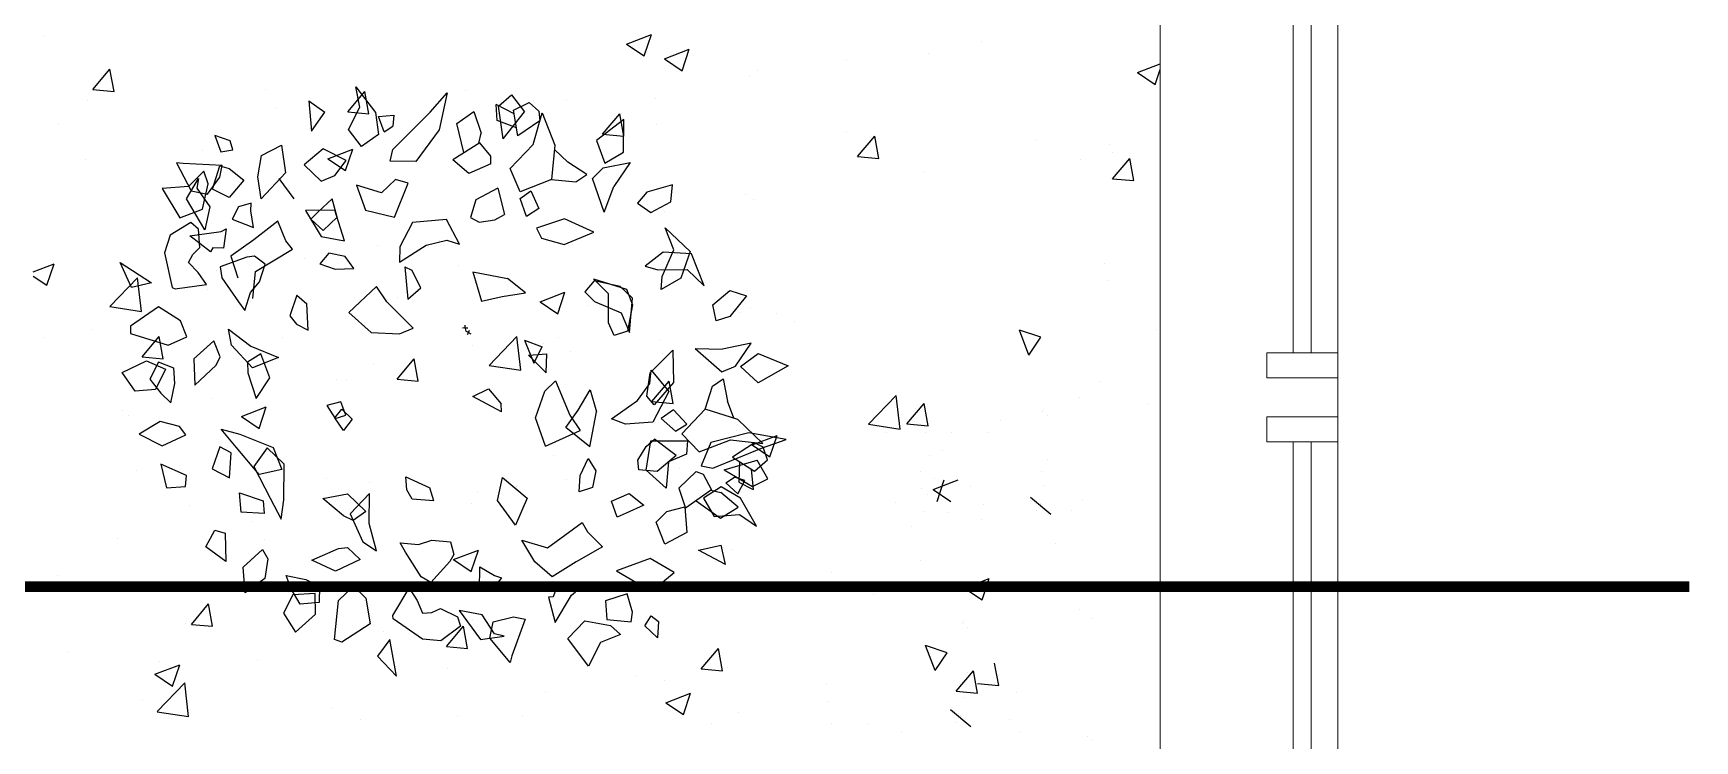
# Model space of a CAD drawing. Header units: millimetres. Extents: x 6597 to 20911, y -10306 to -132.
# Drawn here: x 14768.9 to 15236.4, y -2020.9 to -1821.8 of the extents above; entities that cross this region are included whole.
import ezdxf

# ---------------------------------------------------------------- set-up
doc = ezdxf.new("R2010")
doc.units = ezdxf.units.MM
doc.header["$LTSCALE"] = 25
doc.header["$MEASUREMENT"] = 0
doc.linetypes.add('DASHDOT', pattern=[1, 0.5, -0.25, 0, -0.25])
doc.layers.add('MAAI - ALVENARIA', color=7, linetype='Continuous', lineweight=0)
doc.layers.add('MAAI - VEGETAÇÃO', color=106, linetype='Continuous')
doc.layers.add('TUB-TV', color=4, linetype='DASHDOT')

msp = doc.modelspace()

# ---------------------------------------------------------------- linework, layer by layer
at = {"layer": 'MAAI - ALVENARIA'}
for p, q in [((15135.93, -277.79), (15135.93, -2292.79)), ((15123.43, -1911.79), (15123.43, -1547.79)), ((15128.43, -1547.79), (15128.43, -1911.79)), ((15085.93, -2226.79), (15085.93, -1633.79)), ((15135.93, -1911.79), (15115.93, -1911.79)), ((15115.93, -1911.79), (15115.93, -1918.79)), ((15128.43, -1911.79), (15123.43, -1911.79)), ((15135.93, -1918.79), (15135.93, -1911.79)), ((15115.93, -1918.79), (15135.93, -1918.79)), ((15135.93, -1929.79), (15115.93, -1929.79)), ((15115.93, -1929.79), (15115.93, -1936.79)), ((15135.93, -1936.79), (15135.93, -1929.79)), ((15115.93, -1936.79), (15135.93, -1936.79)), ((15123.43, -2201.79), (15123.43, -1936.79)), ((15123.43, -1936.79), (15128.43, -1936.79)), ((15128.43, -1936.79), (15128.43, -2201.79))]:
    msp.add_line(p, q, dxfattribs=at)
at = {"layer": 'MAAI - VEGETAÇÃO', "linetype": 'Continuous', "transparency": 33554559}
for p, q in [((14771.93, -1822.88), (14771.93, -1822.88)), ((14935.84, -1824.88), (14942.84, -1822.19)), ((14940.81, -1828.24), (14942.84, -1822.19)), ((14935.84, -1824.88), (14940.81, -1828.24)), ((14946.5, -1829.02), (14953.5, -1826.33)), ((14951.48, -1832.37), (14953.5, -1826.33)), ((15020.92, -1827.43), (15020.92, -1827.43)), ((15035.62, -1824.15), (15035.62, -1824.15)), ((14785.67, -1837.69), (14790.49, -1831.94)), ((14791.65, -1838.21), (14790.49, -1831.94)), ((14946.5, -1829.02), (14951.48, -1832.37)), ((14997.75, -1829.13), (14997.75, -1829.13)), ((15079.55, -1832.89), (15085.93, -1830.44)), ((15084.52, -1836.24), (15085.93, -1832.07)), ((14970.41, -1833.83), (14970.41, -1833.83)), ((14972.72, -1832.43), (14972.72, -1832.43)), ((15079.55, -1832.89), (15084.52, -1836.24)), ((14784.1, -1840.65), (14784.1, -1840.65)), ((14785.67, -1837.69), (14791.65, -1838.21)), ((14834.31, -1837.63), (14834.31, -1837.63)), ((14857.4, -1843.96), (14862.22, -1838.22)), ((14863.37, -1844.49), (14862.22, -1838.22)), ((14890.52, -1837.82), (14890.52, -1837.82)), ((14909.56, -1840.74), (14909.56, -1840.74)), ((14919.06, -1840.87), (14919.06, -1840.87)), ((14943.9, -1840.07), (14943.9, -1840.07)), ((14837.48, -1842.9), (14837.48, -1842.9)), ((14857.4, -1843.96), (14863.37, -1844.49)), ((14871.69, -1845.73), (14871.69, -1845.73)), ((14890.86, -1845.16), (14890.86, -1845.16)), ((14929.12, -1850.24), (14933.94, -1844.49)), ((14935.1, -1850.76), (14933.94, -1844.49)), ((14775.99, -1847.64), (14775.99, -1847.64)), ((14846.65, -1849.03), (14846.65, -1849.03)), ((14867.12, -1848.37), (14867.12, -1848.37)), ((14929.12, -1850.24), (14935.1, -1850.76)), ((14944.24, -1847.41), (14944.24, -1847.41)), ((14997.63, -1849.67), (14997.63, -1849.67)), ((15000.85, -1856.51), (15005.67, -1850.77)), ((15006.83, -1857.04), (15005.67, -1850.77)), ((14816.61, -1854.77), (14816.61, -1854.77)), ((14851.81, -1857.13), (14858.82, -1854.45)), ((14856.79, -1860.49), (14858.82, -1854.45)), ((15051.01, -1851.92), (15051.01, -1851.92)), ((15071.64, -1853.22), (15071.64, -1853.22)), ((15072.47, -1855.27), (15072.47, -1855.27)), ((14783.5, -1857.34), (14783.5, -1857.34)), ((14851.81, -1857.13), (14856.79, -1860.49)), ((15000.85, -1856.51), (15006.83, -1857.04)), ((15063.46, -1857.25), (15063.46, -1857.25)), ((15072.57, -1862.79), (15077.4, -1857.04)), ((15078.55, -1863.31), (15077.4, -1857.04)), ((15019.7, -1860.72), (15019.7, -1860.72)), ((15072.57, -1862.79), (15078.55, -1863.31)), ((14969.19, -1867.12), (14969.19, -1867.12)), ((14971.44, -1868.57), (14971.44, -1868.57)), ((14917.85, -1874.16), (14917.85, -1874.16)), ((14946.41, -1871.87), (14946.41, -1871.87)), ((14946.82, -1877.27), (14946.82, -1877.27)), ((14865.91, -1881.66), (14865.91, -1881.66)), ((14883.25, -1880.18), (14883.25, -1880.18)), ((14768.93, -1888.95), (14774.79, -1886.7)), ((14772.77, -1892.74), (14774.79, -1886.7)), ((14815.4, -1888.06), (14815.4, -1888.06)), ((14820.35, -1888.47), (14820.35, -1888.47)), ((14845.38, -1885.17), (14845.38, -1885.17)), ((14888.5, -1887.28), (14888.5, -1887.28)), ((15070.42, -1886.51), (15070.42, -1886.51)), ((14768.93, -1890.15), (14772.77, -1892.74)), ((14790.51, -1898.73), (14798.3, -1890.61)), ((14799.39, -1900.12), (14798.29, -1890.62)), ((15071.2, -1891.42), (15071.2, -1891.42)), ((14818.01, -1894), (14818.01, -1894)), ((14830.18, -1897.29), (14830.18, -1897.29)), ((14871.39, -1896.26), (14871.39, -1896.26)), ((14911.51, -1897.39), (14918.51, -1894.71)), ((14911.51, -1897.39), (14916.48, -1900.75)), ((14916.48, -1900.75), (14918.51, -1894.71)), ((14790.5, -1898.74), (14799.39, -1900.12)), ((14924.77, -1898.51), (14924.77, -1898.51)), ((14967.97, -1900.41), (14967.97, -1900.41)), ((14970.78, -1899.23), (14970.78, -1899.23)), ((14978.15, -1900.77), (14978.15, -1900.77)), ((14785.71, -1905.18), (14785.71, -1905.18)), ((14799.55, -1912.91), (14804.37, -1907.16)), ((14805.52, -1913.43), (14804.37, -1907.16)), ((14897.23, -1915.28), (14905.02, -1907.16)), ((14983.01, -1903.03), (14983.01, -1903.03)), ((15049.05, -1912.36), (15046.36, -1905.35)), ((15052.41, -1907.38), (15046.36, -1905.36)), ((15084.92, -1905.28), (15084.92, -1905.28)), ((14771.86, -1907.3), (14771.86, -1907.3)), ((14839.09, -1907.43), (14839.09, -1907.43)), ((14892.47, -1909.69), (14892.47, -1909.69)), ((14906.12, -1916.67), (14905.01, -1907.17)), ((14912.46, -1909.24), (14912.46, -1909.24)), ((14916.63, -1907.45), (14916.63, -1907.45)), ((14920.1, -1911.31), (14920.1, -1911.31)), ((14945.14, -1908.02), (14945.14, -1908.02)), ((15049.05, -1912.36), (15052.41, -1907.38)), ((14799.55, -1912.91), (14805.52, -1913.43)), ((14864.69, -1914.95), (14864.69, -1914.95)), ((14871.27, -1919.18), (14876.09, -1913.44)), ((14877.25, -1919.71), (14876.09, -1913.44)), ((14897.22, -1915.29), (14906.12, -1916.67)), ((14945.86, -1911.95), (14945.86, -1911.95)), ((14854.14, -1919.25), (14854.14, -1919.25)), ((14856.95, -1919.63), (14856.95, -1919.63)), ((14871.27, -1919.18), (14877.25, -1919.71)), ((14943, -1925.46), (14947.82, -1919.71)), ((14948.97, -1925.98), (14947.82, -1919.71)), ((15069.21, -1919.8), (15069.21, -1919.8)), ((14814.18, -1921.35), (14814.18, -1921.35)), ((14819.07, -1924.61), (14819.07, -1924.61)), ((14943, -1925.46), (14948.97, -1925.98)), ((15003.95, -1931.83), (15011.74, -1923.71)), ((15012.84, -1933.22), (15011.73, -1923.72)), ((15063.37, -1924.21), (15063.37, -1924.21)), ((14794.04, -1927.91), (14794.04, -1927.91)), ((14795.82, -1929.26), (14795.82, -1929.26)), ((14827.48, -1929.65), (14834.49, -1926.96)), ((14827.48, -1929.65), (14832.46, -1933)), ((14832.46, -1933), (14834.48, -1926.96)), ((15014.72, -1931.73), (15019.54, -1925.99)), ((15017.27, -1927.3), (15017.27, -1927.3)), ((15020.7, -1932.26), (15019.54, -1925.99)), ((15052.78, -1928.3), (15052.78, -1928.3)), ((15053.06, -1927.66), (15053.06, -1927.66)), ((15054.2, -1929.41), (15054.2, -1929.41)), ((15082.77, -1925.87), (15082.77, -1925.87)), ((14966.76, -1933.7), (14966.76, -1933.7)), ((14971.2, -1937.66), (14978.2, -1934.97)), ((14976.17, -1941.01), (14978.2, -1934.97)), ((15003.95, -1931.84), (15012.84, -1933.22)), ((15008.97, -1934.22), (15008.97, -1934.22)), ((15014.72, -1931.73), (15020.7, -1932.26)), ((15019.86, -1934.16), (15019.86, -1934.16)), ((15027.33, -1934.19), (15027.33, -1934.19)), ((15037.32, -1934.17), (15037.32, -1934.17)), ((15040.97, -1930.86), (15040.97, -1930.86)), ((14971.2, -1937.66), (14976.17, -1941.01)), ((15024.68, -1939.36), (15024.68, -1939.36)), ((14915.41, -1940.74), (14915.41, -1940.74)), ((14950.65, -1944.23), (14950.65, -1944.23)), ((14956.7, -1942.47), (14956.7, -1942.47)), ((15021.01, -1940.68), (15021.01, -1940.68)), ((15054.3, -1941.89), (15054.3, -1941.89)), ((14798.11, -1944.83), (14798.11, -1944.83)), ((14851.49, -1947.09), (14851.49, -1947.09)), ((14863.48, -1948.24), (14863.48, -1948.24)), ((14918.83, -1947.46), (14918.83, -1947.46)), ((15018.57, -1945.25), (15018.57, -1945.25)), ((15022.13, -1950.17), (15029.13, -1947.49)), ((15022.41, -1947.24), (15022.41, -1947.24)), ((15023.19, -1953.53), (15025.21, -1947.49)), ((15052.64, -1945.05), (15052.64, -1945.05)), ((15053.25, -1948.99), (15053.25, -1948.99)), ((14893.8, -1950.75), (14893.8, -1950.75)), ((14904.88, -1949.34), (14904.88, -1949.34)), ((14958.26, -1951.6), (14958.26, -1951.6)), ((15011.64, -1953.85), (15011.64, -1953.85)), ((15018.69, -1950.04), (15018.69, -1950.04)), ((15020.48, -1951.69), (15020.48, -1951.69)), ((15022.13, -1950.17), (15027.11, -1953.53)), ((15032.67, -1949.42), (15032.67, -1949.42)), ((15055.23, -1957.27), (15049.48, -1952.44)), ((15064.07, -1953.09), (15064.07, -1953.09)), ((14812.96, -1954.64), (14812.96, -1954.64)), ((14892.33, -1954.24), (14892.33, -1954.24)), ((15019.79, -1956.39), (15019.79, -1956.39)), ((15026.43, -1956.62), (15026.43, -1956.62)), ((15036.23, -1954.4), (15036.23, -1954.4)), ((15051.29, -1956.14), (15051.29, -1956.14)), ((15052.37, -1954.03), (15052.37, -1954.03)), ((15061.1, -1956.11), (15061.1, -1956.11)), ((14830.64, -1959.07), (14830.64, -1959.07)), ((15016.05, -1960.59), (15016.05, -1960.59)), ((15035.74, -1958.68), (15035.74, -1958.68)), ((14792.77, -1964.05), (14792.77, -1964.05)), ((14834.02, -1964.26), (14834.02, -1964.26)), ((14887.17, -1969.91), (14894.18, -1967.22)), ((14892.15, -1973.27), (14894.18, -1967.22)), ((14965.54, -1966.99), (14965.54, -1966.99)), ((15056.46, -1965.32), (15056.46, -1965.32)), ((14887.17, -1969.91), (14892.15, -1973.27)), ((15018.59, -1970.3), (15018.59, -1970.3)), ((14775.7, -1974.27), (14775.7, -1974.27)), ((14914.2, -1974.03), (14914.2, -1974.03)), ((14993.55, -1973.6), (14993.55, -1973.6)), ((15030.89, -1977.92), (15037.89, -1975.23)), ((15035.86, -1981.27), (15037.89, -1975.23)), ((14862.26, -1981.53), (14862.26, -1981.53)), ((14930.4, -1981.91), (14930.4, -1981.91)), ((14999.21, -1978.1), (14999.21, -1978.1)), ((15005.26, -1979.84), (15005.26, -1979.84)), ((15030.89, -1977.92), (15035.86, -1981.27)), ((14813.42, -1988.13), (14818.24, -1982.38)), ((14819.4, -1988.65), (14818.24, -1982.38)), ((15063.16, -1983.88), (15063.16, -1983.88)), ((15066.78, -1986.38), (15066.78, -1986.38)), ((14811.75, -1987.93), (14811.75, -1987.93)), ((14813.42, -1988.13), (14819.4, -1988.65)), ((14867.49, -1990.19), (14867.49, -1990.19)), ((14885.15, -1994.4), (14889.97, -1988.66)), ((14891.12, -1994.93), (14889.97, -1988.66)), ((14892.52, -1986.9), (14892.52, -1986.9)), ((15030.29, -1988), (15030.29, -1988)), ((15030.58, -1987.36), (15030.58, -1987.36)), ((15031.71, -1989.12), (15031.71, -1989.12)), ((14778.64, -1995.93), (14778.64, -1995.93)), ((14885.15, -1994.4), (14891.12, -1994.92)), ((14956.87, -2000.68), (14961.69, -1994.93)), ((14962.85, -2001.2), (14961.69, -1994.93)), ((15022.64, -2001.11), (15019.96, -1994.11)), ((15026, -1996.14), (15019.96, -1994.11)), ((14803.15, -2002.16), (14810.15, -1999.48)), ((14804.33, -1998.51), (14804.33, -1998.51)), ((14808.13, -2005.52), (14810.15, -1999.48)), ((14832.02, -1998.19), (14832.02, -1998.19)), ((14885.4, -2000.44), (14885.4, -2000.44)), ((14964.33, -2000.28), (14964.33, -2000.28)), ((15022.64, -2001.11), (15026, -1996.14)), ((15040.54, -2005.34), (15039.38, -1999.08)), ((14803.15, -2002.16), (14808.13, -2005.52)), ((14803.76, -2012.69), (14811.55, -2004.57)), ((14812.65, -2014.08), (14811.54, -2004.58)), ((14938.78, -2002.7), (14938.78, -2002.7)), ((14946.52, -2003.9), (14946.52, -2003.9)), ((14956.87, -2000.68), (14962.85, -2001.2)), ((14992.17, -2004.95), (14992.17, -2004.95)), ((15028.6, -2006.95), (15033.42, -2001.21)), ((15030.15, -2004.76), (15030.15, -2004.76)), ((15031.82, -2001.6), (15031.82, -2001.6)), ((15034.58, -2007.48), (15033.42, -2001.21)), ((15034.56, -2004.82), (15040.54, -2005.34)), ((14799.72, -2009.37), (14799.72, -2009.37)), ((14912.98, -2007.32), (14912.98, -2007.32)), ((14946.86, -2010.17), (14953.87, -2007.48)), ((14951.84, -2013.53), (14953.87, -2007.48)), ((14992.28, -2009.74), (14992.28, -2009.74)), ((15028.6, -2006.95), (15034.58, -2007.47)), ((15030.76, -2008.7), (15030.76, -2008.7)), ((15045.55, -2007.21), (15045.55, -2007.21)), ((14803.76, -2012.7), (14812.65, -2014.08)), ((14853.1, -2011.62), (14853.1, -2011.62)), ((14888.21, -2013.91), (14888.21, -2013.91)), ((14906.49, -2013.88), (14906.49, -2013.88)), ((14946.86, -2010.17), (14951.84, -2013.53)), ((14967.24, -2013.04), (14967.24, -2013.04)), ((15032.74, -2016.97), (15027, -2012.15)), ((15029.88, -2013.74), (15029.88, -2013.74)), ((14861.04, -2014.82), (14861.04, -2014.82)), ((14959.87, -2016.13), (14959.87, -2016.13)), ((14993.39, -2016.09), (14993.39, -2016.09)), ((15003.95, -2016.33), (15003.95, -2016.33)), ((15013.25, -2018.39), (15013.25, -2018.39)), ((15028.8, -2015.85), (15028.8, -2015.85)), ((15043.45, -2014.84), (15043.45, -2014.84)), ((15046.77, -2018.35), (15046.77, -2018.35)), ((15065.56, -2019.67), (15065.56, -2019.67)), ((15066.63, -2020.64), (15066.63, -2020.64))]:
    msp.add_line(p, q, dxfattribs=at)
at = {"layer": 'MAAI - VEGETAÇÃO', "transparency": 33554559}
for p, q in [((14860.85, -1842.63), (14859.67, -1836.96)), ((14859.67, -1836.96), (14865.19, -1844.13)), ((14846.43, -1840.9), (14850.93, -1844.06)), ((14846.43, -1840.9), (14847.19, -1849.38)), ((14880.56, -1844.04), (14885.4, -1838.56)), ((14885.4, -1838.56), (14883.13, -1848.97)), ((14899.82, -1842.33), (14903.48, -1839.14)), ((14903.48, -1839.14), (14907.16, -1843.92)), ((14904.06, -1843.46), (14908.41, -1841.29)), ((14908.41, -1841.29), (14911.2, -1843.8)), ((14847.19, -1849.38), (14850.93, -1844.06)), ((14857.63, -1848.93), (14860.85, -1842.63)), ((14865.19, -1844.13), (14866.08, -1850.37)), ((14866.07, -1845.25), (14870.35, -1844.9)), ((14867.67, -1849.56), (14866.07, -1845.25)), ((14870.05, -1854.58), (14880.56, -1844.04)), ((14870.35, -1844.9), (14870.05, -1847.96)), ((14888.13, -1847.19), (14892.91, -1843.86)), ((14892.91, -1843.86), (14894.9, -1849.93)), ((14904.24, -1844.52), (14899.13, -1841.85)), ((14899.49, -1846.37), (14899.13, -1841.85)), ((14904.91, -1848.42), (14899.49, -1846.37)), ((14901.12, -1851.51), (14899.82, -1842.33)), ((14901.12, -1851.51), (14907.16, -1843.92)), ((14905.29, -1850.67), (14904.06, -1843.46)), ((14909.61, -1853.12), (14912.09, -1844.27)), ((14911.2, -1843.8), (14911.42, -1846.52)), ((14912.09, -1844.27), (14915.63, -1853.32)), ((14935.08, -1846.09), (14927.42, -1852.01)), ((14935.03, -1855.26), (14935.08, -1846.09)), ((14819.99, -1850.64), (14821.75, -1855.16)), ((14824.32, -1852.13), (14819.99, -1850.64)), ((14861.31, -1853.71), (14857.63, -1848.93)), ((14866.08, -1850.37), (14861.31, -1853.71)), ((14867.67, -1849.56), (14870.05, -1847.96)), ((14883.13, -1848.97), (14876.53, -1857.89)), ((14890.06, -1855.41), (14888.13, -1847.19)), ((14894.33, -1852.78), (14894.9, -1849.93)), ((14911.42, -1846.52), (14905.29, -1850.67)), ((14821.75, -1855.16), (14825.06, -1854.68)), ((14825.06, -1854.68), (14824.32, -1852.13)), ((14833.17, -1856.24), (14838.74, -1853.31)), ((14838.74, -1853.31), (14839.87, -1861.11)), ((14850.51, -1854.36), (14845.15, -1858.85)), ((14856.98, -1857.67), (14850.51, -1854.36)), ((14869.39, -1857.85), (14870.05, -1854.58)), ((14894.54, -1852.64), (14886.97, -1857.44)), ((14897.7, -1856.43), (14894.54, -1852.64)), ((14903.07, -1859.91), (14909.61, -1853.12)), ((14915.63, -1853.32), (14914.76, -1862.99)), ((14915.53, -1854.57), (14919.32, -1858.09)), ((14927.42, -1852.01), (14929.7, -1858.43)), ((14929.7, -1858.43), (14935.03, -1855.26)), ((14811.13, -1858.51), (14809.21, -1858.26)), ((14809.21, -1858.26), (14813.35, -1866.15)), ((14822.09, -1859.07), (14811.13, -1858.51)), ((14819.32, -1865.73), (14821.38, -1859.17)), ((14821.38, -1859.17), (14824.01, -1859.88)), ((14821.43, -1862.34), (14822.09, -1859.07)), ((14824.01, -1859.88), (14828.15, -1863.19)), ((14832.14, -1862.22), (14833.17, -1856.24)), ((14845.15, -1858.85), (14849.93, -1863.46)), ((14853.82, -1861.85), (14856.98, -1857.67)), ((14876.53, -1857.89), (14869.39, -1857.85)), ((14891.44, -1861.29), (14886.97, -1857.44)), ((14897.63, -1858.56), (14891.44, -1861.29)), ((14897.63, -1858.56), (14897.7, -1856.43)), ((14905.87, -1866.41), (14903.07, -1859.91)), ((14924.69, -1861.57), (14919.32, -1858.09)), ((14926.26, -1862.67), (14929.26, -1859.7)), ((14929.26, -1859.7), (14936.89, -1858.17)), ((14936.89, -1858.17), (14932.25, -1864.93)), ((14812.65, -1864.97), (14805.22, -1865.5)), ((14812, -1868.45), (14815.42, -1862.7)), ((14816.9, -1860.64), (14812.65, -1864.97)), ((14815.42, -1862.7), (14814.99, -1865.47)), ((14816.55, -1871.3), (14818.16, -1864.16)), ((14818.16, -1864.16), (14816.9, -1860.64)), ((14817.98, -1867.08), (14821.43, -1862.34)), ((14828.15, -1863.19), (14824.03, -1868.09)), ((14833.04, -1868.47), (14832.14, -1862.22)), ((14839.87, -1861.11), (14833.04, -1868.47)), ((14838.04, -1862.68), (14842.24, -1868.46)), ((14849.93, -1863.46), (14853.82, -1861.85)), ((14859.85, -1864.54), (14862.36, -1871.6)), ((14866.91, -1866.7), (14859.85, -1864.54)), ((14870.88, -1862.95), (14866.91, -1866.7)), ((14870.52, -1873.61), (14874.41, -1864.03)), ((14874.41, -1864.03), (14870.88, -1862.95)), ((14914.76, -1862.99), (14905.87, -1866.41)), ((14914.76, -1862.99), (14921.61, -1863.6)), ((14921.61, -1863.6), (14924.69, -1861.57)), ((14929.53, -1872.15), (14926.26, -1862.67)), ((14929.53, -1872.15), (14932.25, -1864.93)), ((14948.74, -1864.47), (14941.53, -1866.58)), ((14948.3, -1869.31), (14948.74, -1864.47)), ((14805.22, -1865.5), (14810.16, -1873.81)), ((14817.2, -1877.15), (14812, -1868.45)), ((14813.35, -1866.15), (14817.98, -1867.08)), ((14814.99, -1865.47), (14818.62, -1870.66)), ((14824.03, -1868.09), (14819.32, -1865.73)), ((14830.27, -1869.64), (14826.66, -1870.69)), ((14830.19, -1871.77), (14830.27, -1869.64)), ((14852.99, -1868.47), (14849.03, -1872.22)), ((14854.46, -1873.57), (14852.99, -1868.47)), ((14893.45, -1868.72), (14891.91, -1873.71)), ((14899.65, -1865.47), (14893.45, -1868.72)), ((14899.65, -1865.47), (14901.54, -1872.86)), ((14905.88, -1868.32), (14908.93, -1866.13)), ((14907.67, -1873.36), (14905.88, -1868.32)), ((14908.93, -1866.13), (14911.17, -1871.14)), ((14941.53, -1866.58), (14938.96, -1869.6)), ((14938.96, -1869.6), (14942.72, -1872.24)), ((14942.72, -1872.24), (14948.3, -1869.31)), ((14810.16, -1873.81), (14816.55, -1871.3)), ((14818.62, -1870.66), (14817.2, -1877.15)), ((14826.66, -1870.69), (14824.9, -1874.13)), ((14824.9, -1874.13), (14830.86, -1876.45)), ((14830.86, -1876.45), (14830.19, -1871.77)), ((14853.78, -1871.57), (14845.55, -1871.69)), ((14845.55, -1871.69), (14849.97, -1879.02)), ((14849.03, -1872.22), (14847.04, -1874.11)), ((14847.04, -1874.11), (14850.5, -1877.33)), ((14850.5, -1877.33), (14854.46, -1873.57)), ((14856.51, -1880.2), (14853.78, -1871.57)), ((14862.36, -1871.6), (14870.52, -1873.61)), ((14885.21, -1874.24), (14875.58, -1875.09)), ((14888.82, -1881.15), (14885.21, -1874.24)), ((14891.91, -1873.71), (14894.34, -1874.96)), ((14894.34, -1874.96), (14898.76, -1874.32)), ((14898.76, -1874.32), (14901.54, -1872.86)), ((14911.17, -1871.14), (14907.67, -1873.36)), ((14918.37, -1874.05), (14910.47, -1876.69)), ((14926.65, -1877.77), (14918.37, -1874.05)), ((14807.42, -1878.6), (14805.88, -1883.59)), ((14813.29, -1875.1), (14807.42, -1878.6)), ((14812.95, -1878.86), (14821.77, -1877.59)), ((14818.83, -1883.33), (14812.95, -1878.86)), ((14815.42, -1876.92), (14813.29, -1875.1)), ((14815.8, -1882.16), (14815.42, -1876.92)), ((14821.77, -1877.59), (14823.16, -1876.86)), ((14823.16, -1876.86), (14822.44, -1882.27)), ((14837.73, -1874.71), (14830.98, -1879.93)), ((14840.02, -1880.22), (14837.73, -1874.71)), ((14849.97, -1879.02), (14856.51, -1880.2)), ((14875.58, -1875.09), (14872.07, -1881.97)), ((14910.47, -1876.69), (14911.94, -1879.51)), ((14918.32, -1881.23), (14926.65, -1877.77)), ((14946.74, -1876.55), (14953.73, -1883.28)), ((14949.17, -1882.73), (14946.74, -1876.55)), ((14805.88, -1883.59), (14808.01, -1893.37)), ((14813.82, -1884.05), (14815.8, -1882.16)), ((14819.42, -1882.17), (14818.83, -1883.33)), ((14822.44, -1882.27), (14819.42, -1882.17)), ((14830.98, -1879.93), (14824.5, -1884.58)), ((14831.5, -1888.87), (14841.86, -1882.61)), ((14841.86, -1882.61), (14840.02, -1880.22)), ((14852.08, -1883.71), (14849.52, -1886.73)), ((14856.72, -1884.63), (14852.08, -1883.71)), ((14871.93, -1886.24), (14879.49, -1881.43)), ((14872.07, -1881.97), (14871.93, -1886.24)), ((14879.49, -1881.43), (14885.29, -1880.06)), ((14885.29, -1880.06), (14888.82, -1881.15)), ((14911.94, -1879.51), (14918.32, -1881.23)), ((14946.19, -1883.41), (14941.12, -1887.33)), ((14945.9, -1890.29), (14949.17, -1882.73)), ((14945.9, -1890.29), (14949.17, -1882.73)), ((14954.13, -1883.87), (14946.19, -1883.41)), ((14953.73, -1883.28), (14951.11, -1890.79)), ((14796.54, -1893.38), (14793.41, -1886.34)), ((14793.41, -1886.34), (14802.24, -1892.02)), ((14812.65, -1886.34), (14813.82, -1884.05)), ((14815.29, -1889.14), (14812.65, -1886.34)), ((14828.99, -1884.88), (14821.49, -1887.55)), ((14821.49, -1887.55), (14821.94, -1890.67)), ((14824.5, -1884.58), (14826.5, -1890.65)), ((14831.19, -1884.57), (14828.99, -1884.88)), ((14834.14, -1886.79), (14831.19, -1884.57)), ((14832.59, -1891.79), (14834.14, -1886.79)), ((14849.52, -1886.73), (14853.85, -1888.22)), ((14853.85, -1888.22), (14859.08, -1888)), ((14859.08, -1888), (14856.72, -1884.63)), ((14873.44, -1887.52), (14875.42, -1888.53)), ((14873.44, -1887.52), (14874.33, -1896.65)), ((14941.12, -1887.33), (14944.64, -1888.42)), ((14944.64, -1888.42), (14952.88, -1888.3)), ((14944.64, -1888.42), (14952.88, -1888.3)), ((14952.88, -1888.3), (14957.66, -1892.91)), ((14957.66, -1892.91), (14954.13, -1883.87)), ((14802.24, -1892.02), (14796.54, -1893.38)), ((14808.83, -1893.79), (14817.65, -1892.51)), ((14817.65, -1892.51), (14815.29, -1889.14)), ((14821.94, -1890.67), (14826.65, -1897.42)), ((14830.03, -1894.81), (14832.59, -1891.79)), ((14830.71, -1896.43), (14831.5, -1888.87)), ((14857.75, -1900.39), (14865.51, -1893.05)), ((14868.38, -1897.4), (14865.51, -1893.05)), ((14878.01, -1893.47), (14875.42, -1888.53)), ((14892.62, -1888.92), (14895.02, -1897.24)), ((14892.62, -1888.92), (14902.38, -1890.87)), ((14907.45, -1894.91), (14902.38, -1890.87)), ((14926.72, -1891.53), (14924.15, -1894.55)), ((14926.58, -1890.91), (14935.86, -1893.83)), ((14930.79, -1895.14), (14926.58, -1890.91)), ((14934.07, -1893.12), (14926.72, -1891.53)), ((14937.53, -1896.33), (14934.07, -1893.12)), ((14945.55, -1893.97), (14945.9, -1890.29)), ((14951.11, -1890.79), (14945.55, -1893.97)), ((14808.01, -1893.37), (14808.83, -1893.79)), ((14826.65, -1897.42), (14828.49, -1899.8)), ((14828.49, -1899.8), (14830.03, -1894.81)), ((14843.06, -1895.55), (14841.16, -1901.33)), ((14843.06, -1895.55), (14845.93, -1897.99)), ((14875.82, -1904.83), (14868.38, -1897.4)), ((14874.33, -1896.65), (14878.01, -1893.47)), ((14895.02, -1897.24), (14900.83, -1895.87)), ((14900.83, -1895.87), (14907.45, -1894.91)), ((14924.15, -1894.55), (14926.8, -1897.35)), ((14926.8, -1897.35), (14934.37, -1900.51)), ((14930.81, -1903.35), (14930.79, -1895.14)), ((14935.86, -1893.83), (14937.5, -1898.25)), ((14936.66, -1906.02), (14937.53, -1896.33)), ((14960.1, -1898.28), (14964.94, -1894.25)), ((14969.58, -1895.69), (14964.87, -1901.54)), ((14964.94, -1894.25), (14969.58, -1895.69)), ((14804.19, -1898.83), (14796.33, -1904.21)), ((14810.37, -1902.73), (14804.19, -1898.83)), ((14841.16, -1901.33), (14843, -1903.73)), ((14846.23, -1905.38), (14845.93, -1897.99)), ((14857.75, -1900.39), (14863.98, -1906.01)), ((14934.37, -1900.51), (14936.66, -1906.02)), ((14937.5, -1898.25), (14936.15, -1905.66)), ((14961.1, -1902.76), (14960.1, -1898.28)), ((14964.87, -1901.54), (14961.1, -1902.76)), ((14796.33, -1904.21), (14796.26, -1906.35)), ((14796.26, -1906.35), (14806.85, -1909.6)), ((14812.14, -1907.24), (14810.37, -1902.73)), ((14823.85, -1905.09), (14830.15, -1909.91)), ((14824.75, -1909.58), (14823.85, -1905.09)), ((14843, -1903.73), (14846.23, -1905.38)), ((14863.98, -1906.01), (14871.93, -1906.45)), ((14871.93, -1906.45), (14875.82, -1904.83)), ((14890.47, -1904.73), (14889.7, -1904.79)), ((14890.47, -1904.73), (14890.41, -1903.98)), ((14890.47, -1904.73), (14891.23, -1904.67)), ((14890.47, -1904.73), (14890.53, -1905.5)), ((14891.34, -1906.04), (14890.65, -1905.68)), ((14891.34, -1906.04), (14890.99, -1906.72)), ((14891.34, -1906.04), (14891.69, -1905.35)), ((14891.34, -1906.04), (14892.01, -1906.38)), ((14932.37, -1906.87), (14930.81, -1903.35)), ((14936.15, -1905.66), (14932.37, -1906.87)), ((14806.85, -1909.6), (14812.14, -1907.24)), ((14819.77, -1908.39), (14814.12, -1913.45)), ((14821.54, -1912.91), (14819.77, -1908.39)), ((14830.63, -1915.94), (14824.75, -1909.58)), ((14830.15, -1909.91), (14837.93, -1913.08)), ((14907.09, -1908.22), (14909.76, -1914.67)), ((14907.09, -1908.22), (14912.11, -1910.08)), ((14909.76, -1914.67), (14912.11, -1910.08)), ((14942.45, -1917.36), (14948.83, -1911)), ((14948.83, -1911), (14949.1, -1920.07)), ((14955.12, -1910.49), (14962.63, -1917.14)), ((14955.12, -1910.49), (14962.84, -1910.74)), ((14970.86, -1909.05), (14962.84, -1910.74)), ((14966.52, -1915.51), (14970.86, -1909.05)), ((14793.94, -1917.3), (14800.78, -1914.02)), ((14800.78, -1914.02), (14806.12, -1916.33)), ((14804.18, -1914.39), (14801.73, -1919.16)), ((14806.12, -1916.33), (14803.35, -1922.03)), ((14808.47, -1916.05), (14804.18, -1914.39)), ((14808.77, -1920.35), (14808.46, -1915.97)), ((14814.12, -1913.45), (14814.42, -1920.84)), ((14814.42, -1920.84), (14820.37, -1915.2)), ((14820.37, -1915.2), (14821.54, -1912.91)), ((14832.93, -1912.04), (14829.2, -1914.35)), ((14829.2, -1914.35), (14829.33, -1917.42)), ((14837.93, -1913.08), (14830.63, -1915.94)), ((14835.46, -1918.75), (14832.93, -1912.04)), ((14908.28, -1912.44), (14913.42, -1912.03)), ((14913.21, -1917.39), (14908.28, -1912.44)), ((14913.21, -1917.39), (14913.42, -1912.03)), ((14962.63, -1917.14), (14966.52, -1915.51)), ((14967.86, -1915.59), (14972.84, -1911.89)), ((14972.91, -1920.16), (14967.86, -1915.59)), ((14972.84, -1911.89), (14981.32, -1915.36)), ((14981.32, -1915.36), (14972.91, -1920.16)), ((14797.58, -1922.49), (14793.94, -1917.3)), ((14801.73, -1919.16), (14804.79, -1923.14)), ((14807.67, -1925.81), (14808.77, -1920.35)), ((14829.33, -1917.42), (14831.61, -1924.61)), ((14831.61, -1924.61), (14835.46, -1918.75)), ((14912.9, -1922.57), (14915.88, -1919.6)), ((14915.88, -1919.6), (14919.89, -1929.31)), ((14938.91, -1925.18), (14942.39, -1920.34)), ((14941.59, -1923.92), (14942.45, -1917.36)), ((14942.39, -1920.34), (14942.74, -1916.67)), ((14942.74, -1916.67), (14947.74, -1922.65)), ((14949.1, -1920.07), (14943.62, -1926.35)), ((14957.92, -1927.64), (14959.99, -1921.08)), ((14959.99, -1921.08), (14963.04, -1919.02)), ((14963.04, -1919.02), (14964.2, -1925.31)), ((14803.35, -1922.03), (14797.58, -1922.49)), ((14804.79, -1923.14), (14807.67, -1925.81)), ((14855.43, -1925.56), (14851.51, -1926.57)), ((14856.91, -1929.33), (14855.43, -1925.56)), ((14892.62, -1924.04), (14896.97, -1921.86)), ((14900.71, -1928.36), (14892.62, -1924.04)), ((14896.97, -1921.86), (14900.53, -1926.14)), ((14910.26, -1930.08), (14912.9, -1922.57)), ((14922.21, -1927.9), (14925.64, -1922.15)), ((14925.64, -1922.15), (14927.43, -1928.39)), ((14931.57, -1930.32), (14938.91, -1925.18)), ((14943.62, -1926.35), (14941.59, -1923.92)), ((14947.74, -1922.65), (14943.26, -1931.22)), ((14965.99, -1930.16), (14964.2, -1925.31)), ((14851.51, -1926.57), (14853.9, -1930.2)), ((14853.79, -1930.05), (14855.75, -1927.6)), ((14856.23, -1933.64), (14853.79, -1930.05)), ((14853.9, -1930.2), (14856.91, -1929.33)), ((14855.75, -1927.6), (14858.67, -1930.41)), ((14858.67, -1930.41), (14856.23, -1933.64)), ((14900.71, -1928.36), (14900.53, -1926.14)), ((14913.05, -1937.98), (14910.26, -1930.08)), ((14918.73, -1932.74), (14922.21, -1927.9)), ((14919.89, -1929.31), (14922.81, -1933.63)), ((14925.48, -1938.15), (14927.43, -1928.39)), ((14935.56, -1931.83), (14931.57, -1930.32)), ((14949.02, -1927.83), (14945.62, -1930.22)), ((14945.62, -1930.22), (14949.6, -1933.8)), ((14952.79, -1931.82), (14949.02, -1927.83)), ((14957.92, -1927.64), (14951.36, -1934.54)), ((14967.19, -1930.54), (14957.92, -1927.64)), ((14804.62, -1931.1), (14798.74, -1934.6)), ((14798.74, -1934.6), (14805.22, -1937.92)), ((14810.06, -1932.44), (14804.62, -1931.1)), ((14805.22, -1937.92), (14811.9, -1934.83)), ((14811.9, -1934.83), (14810.06, -1932.44)), ((14821.78, -1933.19), (14827.06, -1934.59)), ((14826.06, -1938.32), (14821.78, -1933.19)), ((14827.06, -1934.59), (14836.4, -1938.41)), ((14913.05, -1937.98), (14922.81, -1933.63)), ((14925.48, -1938.15), (14918.73, -1932.74)), ((14943.26, -1931.22), (14935.56, -1931.83)), ((14949.6, -1933.8), (14952.79, -1931.82)), ((14951.36, -1934.54), (14956.29, -1939.62)), ((14970.28, -1934.26), (14959.51, -1936.94)), ((14974.18, -1937.29), (14967.19, -1930.54)), ((14980.76, -1936.16), (14970.28, -1934.26)), ((14821.39, -1938.24), (14819.26, -1944.39)), ((14824.62, -1939.9), (14821.39, -1938.24)), ((14832.49, -1946.02), (14826.06, -1938.32)), ((14834.73, -1938.44), (14830.97, -1943.76)), ((14839.51, -1943.06), (14834.73, -1938.44)), ((14836.4, -1938.41), (14838.83, -1944.59)), ((14939.04, -1941.92), (14941.32, -1938.08)), ((14941.32, -1938.08), (14943.74, -1936.07)), ((14941.41, -1944.77), (14942.69, -1936.46)), ((14942.69, -1936.46), (14953.03, -1936.54)), ((14949.84, -1940.65), (14943.74, -1936.07)), ((14953.03, -1936.54), (14952.67, -1940.22)), ((14956.29, -1939.62), (14965.06, -1936.18)), ((14959.51, -1936.94), (14956.81, -1943.54)), ((14960.09, -1944.19), (14973.84, -1938.53)), ((14965.06, -1936.18), (14974.18, -1937.29)), ((14971.85, -1937.04), (14965.67, -1941.12)), ((14974.28, -1938.29), (14971.85, -1937.04)), ((14973.84, -1938.53), (14980.76, -1936.16)), ((14975.53, -1941.83), (14974.28, -1938.29)), ((14804.82, -1943.05), (14806.44, -1949.76)), ((14812.08, -1946.28), (14804.82, -1943.05)), ((14819.26, -1944.39), (14824.12, -1946.87)), ((14824.12, -1946.87), (14824.62, -1939.9)), ((14830.97, -1943.76), (14835.62, -1952.64)), ((14839.45, -1953.15), (14839.51, -1943.06)), ((14922.8, -1946.25), (14925.01, -1941.51)), ((14925.01, -1941.51), (14927.22, -1944.98)), ((14939.26, -1944.63), (14939.04, -1941.92)), ((14949.84, -1940.65), (14944.46, -1945.13)), ((14947.69, -1942.44), (14946.98, -1949.8)), ((14952.67, -1940.22), (14947.69, -1942.44)), ((14956.81, -1943.54), (14960.09, -1944.19)), ((14963.3, -1944.64), (14972.62, -1941.97)), ((14965.67, -1941.12), (14971.86, -1945.01)), ((14967.6, -1942.33), (14967.41, -1948.12)), ((14970.95, -1944.44), (14971.45, -1950.19)), ((14971.86, -1945.01), (14975.53, -1941.83)), ((14975.63, -1947.21), (14972.62, -1941.97)), ((14811.78, -1949.34), (14812.08, -1946.28)), ((14838.83, -1944.59), (14832.49, -1946.02)), ((14873.78, -1946.64), (14880.48, -1949.75)), ((14874.07, -1950.26), (14873.78, -1946.64)), ((14899.55, -1953.3), (14900.97, -1946.8)), ((14900.97, -1946.8), (14907.9, -1952.63)), ((14922.52, -1950.83), (14922.8, -1946.25)), ((14927.22, -1944.98), (14926.29, -1949.62)), ((14944.46, -1945.13), (14939.26, -1944.63)), ((14946.98, -1949.8), (14941.41, -1944.77)), ((14955.44, -1945.16), (14950.55, -1949.83)), ((14955.44, -1945.16), (14957.44, -1945.92)), ((14957.44, -1945.92), (14959.73, -1950.29)), ((14963.3, -1944.64), (14971.27, -1949.37)), ((14963.81, -1948.31), (14966.2, -1946.73)), ((14963.81, -1948.31), (14967.18, -1951.45)), ((14969.13, -1947.63), (14966.2, -1946.73)), ((14967.18, -1951.45), (14969.13, -1947.63)), ((14967.41, -1948.12), (14971.45, -1950.19)), ((14971.27, -1949.37), (14975.63, -1947.21)), ((14806.44, -1949.76), (14811.78, -1949.34)), ((14827.41, -1956.6), (14826.98, -1951.16)), ((14826.98, -1951.16), (14833.61, -1953.36)), ((14833.61, -1953.36), (14833.9, -1956.99)), ((14835.62, -1952.64), (14838.72, -1958.56)), ((14838.72, -1958.56), (14839.45, -1953.15)), ((14850.41, -1952.77), (14857.3, -1951.46)), ((14856.18, -1957.63), (14850.41, -1952.77)), ((14857.3, -1951.46), (14862.53, -1956.37)), ((14863.49, -1951.36), (14858.05, -1957)), ((14863.43, -1959.76), (14863.49, -1951.36)), ((14875.57, -1952.88), (14874.07, -1950.26)), ((14881.64, -1953.34), (14875.57, -1952.88)), ((14881.64, -1953.34), (14880.48, -1949.75)), ((14904.63, -1960.19), (14899.55, -1953.3)), ((14907.9, -1952.63), (14904.63, -1960.19)), ((14926.29, -1949.62), (14922.52, -1950.83)), ((14931.58, -1953.52), (14936.57, -1951.31)), ((14933.23, -1957.95), (14931.58, -1953.52)), ((14936.57, -1951.31), (14940.71, -1954.62)), ((14950.55, -1949.83), (14952.39, -1955.44)), ((14959.73, -1950.29), (14952.39, -1955.44)), ((14955.45, -1953.37), (14962.3, -1958.29)), ((14962.44, -1949.47), (14957.53, -1952.6)), ((14957.53, -1952.6), (14960.54, -1957.83)), ((14959.52, -1950.43), (14962.37, -1951)), ((14967.21, -1955.16), (14962.37, -1951)), ((14967.87, -1952.68), (14962.44, -1949.47)), ((14972.37, -1960.53), (14967.87, -1952.68)), ((14833.9, -1956.99), (14827.41, -1956.6)), ((14858.96, -1958.93), (14856.18, -1957.63)), ((14858.05, -1957), (14861.66, -1964.88)), ((14862.53, -1956.37), (14858.96, -1958.93)), ((14935.73, -1956.84), (14933.23, -1957.95)), ((14940.71, -1954.62), (14935.73, -1956.84)), ((14944.16, -1959.37), (14947.15, -1956.39)), ((14947.15, -1956.39), (14952.22, -1955.08)), ((14952.22, -1955.08), (14952.8, -1962.32)), ((14960.54, -1957.83), (14967.59, -1957.27)), ((14962.3, -1958.29), (14967.21, -1955.16)), ((14967.59, -1957.27), (14972.37, -1960.53)), ((14817.53, -1966.37), (14819.97, -1961.6)), ((14819.97, -1961.6), (14822.91, -1962.5)), ((14822.91, -1962.5), (14823.11, -1970.44)), ((14865.47, -1967.43), (14863.43, -1959.76)), ((14913.63, -1966.65), (14923.38, -1959.48)), ((14923.38, -1959.48), (14924.89, -1962.1)), ((14924.89, -1962.1), (14929.1, -1966.33)), ((14946.59, -1965.55), (14944.16, -1959.37)), ((14952.8, -1962.32), (14946.59, -1965.55)), ((14823.11, -1970.44), (14817.53, -1966.37)), ((14828.01, -1972.04), (14833.42, -1967.06)), ((14833.42, -1967.06), (14834.91, -1969.68)), ((14847.3, -1970.1), (14854.79, -1966.76)), ((14854.79, -1966.76), (14857.35, -1966.56)), ((14857.35, -1966.56), (14860.86, -1969.92)), ((14861.66, -1964.88), (14865.47, -1967.43)), ((14872.12, -1965.17), (14877.32, -1965.66)), ((14873.62, -1967.78), (14872.12, -1965.17)), ((14878.05, -1974.72), (14873.62, -1967.78)), ((14877.32, -1965.66), (14881.1, -1964.45)), ((14881.1, -1964.45), (14886.31, -1964.94)), ((14886.31, -1964.94), (14887.24, -1968.51)), ((14906.35, -1964.48), (14913.63, -1966.65)), ((14910.07, -1970.58), (14906.35, -1964.48)), ((14929.1, -1966.33), (14921.69, -1970.56)), ((14956.12, -1967.3), (14962.47, -1965.89)), ((14963.67, -1971.25), (14956.12, -1967.3)), ((14963.67, -1971.25), (14962.47, -1965.89)), ((14828.58, -1979.3), (14828.01, -1972.04)), ((14834.91, -1969.68), (14834.07, -1975.22)), ((14854.01, -1973.21), (14847.3, -1970.1)), ((14860.86, -1969.92), (14854.01, -1973.21)), ((14886.1, -1970.43), (14880.76, -1976.33)), ((14887.24, -1968.51), (14886.1, -1970.43)), ((14894.46, -1978.32), (14894.61, -1971.93)), ((14894.61, -1971.93), (14898.67, -1974.35)), ((14914.92, -1974.76), (14910.07, -1970.58)), ((14921.69, -1970.56), (14914.92, -1974.76)), ((14942.48, -1969.57), (14933.06, -1973.05)), ((14949.25, -1973.59), (14942.48, -1969.57)), ((14834.07, -1975.22), (14828.58, -1979.3)), ((14840.13, -1974.42), (14845.59, -1975.5)), ((14841.49, -1978.1), (14840.13, -1974.42)), ((14845.59, -1975.5), (14849.51, -1977.47)), ((14880.76, -1976.33), (14878.05, -1974.72)), ((14900.67, -1975.09), (14898.31, -1978.02)), ((14898.67, -1974.35), (14900.67, -1975.09)), ((14933.06, -1973.05), (14938.5, -1976.28)), ((14938.5, -1976.28), (14944.41, -1977.62)), ((14944.41, -1977.62), (14949.25, -1973.59)), ((14841.96, -1979.86), (14839.32, -1985.02)), ((14843.99, -1982.46), (14841.49, -1978.1)), ((14848.28, -1979.49), (14841.96, -1979.86)), ((14848.37, -1985.31), (14848.28, -1979.49)), ((14849.44, -1977.43), (14849.33, -1982.03)), ((14853.72, -1992.42), (14854.78, -1981.39)), ((14854.78, -1981.39), (14858.99, -1977.41)), ((14858.99, -1977.41), (14862.48, -1980.78)), ((14862.48, -1980.78), (14863.7, -1987.98)), ((14870.14, -1985.63), (14874.7, -1977.98)), ((14874.7, -1977.98), (14876.92, -1981.44)), ((14876.92, -1981.44), (14878.48, -1984.96)), ((14898.31, -1978.02), (14894.46, -1978.32)), ((14915.19, -1980.37), (14913.9, -1980.47)), ((14913.9, -1980.47), (14915.77, -1987.62)), ((14916.25, -1977.55), (14915.19, -1980.37)), ((14915.77, -1987.62), (14920.32, -1979.96)), ((14921.52, -1978.96), (14916.25, -1977.55)), ((14920.32, -1979.96), (14921.52, -1978.96)), ((14936.06, -1979.58), (14929.96, -1981.51)), ((14929.96, -1981.51), (14930.34, -1986.77)), ((14937.54, -1984.68), (14936.06, -1979.58)), ((14839.32, -1985.02), (14842.72, -1990.37)), ((14842.72, -1990.37), (14848.37, -1985.31)), ((14849.33, -1982.03), (14843.99, -1982.46)), ((14870.21, -1986.54), (14870.14, -1985.63)), ((14878.43, -1992.27), (14870.21, -1986.54)), ((14878.48, -1984.96), (14881.05, -1984.76)), ((14881.05, -1984.76), (14883.55, -1983.65)), ((14883.55, -1983.65), (14888.25, -1986.01)), ((14888.25, -1986.01), (14889.11, -1988.68)), ((14895.26, -1985.46), (14888.72, -1984.28)), ((14888.72, -1984.28), (14894.76, -1992.42)), ((14898.65, -1990.8), (14895.26, -1985.46)), ((14898.32, -1987.42), (14904.02, -1986.05)), ((14904.02, -1986.05), (14907.29, -1986.7)), ((14937.19, -1987.38), (14937.54, -1984.68)), ((14941.03, -1988.58), (14942.74, -1985.7)), ((14942.74, -1985.7), (14944.81, -1987.37)), ((14863.7, -1987.98), (14855.72, -1993.18)), ((14889.11, -1988.68), (14883.63, -1992.76)), ((14897.4, -1992.05), (14898.32, -1987.42)), ((14901.38, -1991.47), (14898.65, -1990.8)), ((14907.29, -1986.7), (14903.61, -1997.03)), ((14919.36, -1992.13), (14924.13, -1987.19)), ((14924.13, -1987.19), (14931.34, -1988.44)), ((14934.11, -1990.96), (14928.48, -1993.22)), ((14930.34, -1986.77), (14937.19, -1987.38)), ((14931.34, -1988.44), (14934.11, -1990.96)), ((14944.53, -1991.94), (14941.03, -1988.58)), ((14944.81, -1987.37), (14944.53, -1991.94)), ((14855.72, -1993.18), (14853.72, -1992.42)), ((14869.25, -1992.39), (14865.81, -1997.13)), ((14871.1, -2002.73), (14869.25, -1992.39)), ((14883.63, -1992.76), (14878.43, -1992.27)), ((14894.76, -1992.42), (14901.38, -1991.47)), ((14903.11, -1998.9), (14897.4, -1992.05)), ((14925.14, -1999.88), (14919.36, -1992.13)), ((14928.48, -1993.22), (14925.14, -1999.88)), ((14865.81, -1997.13), (14871.1, -2002.73)), ((14903.61, -1997.03), (14903.11, -1998.9))]:
    msp.add_line(p, q, dxfattribs=at)
at = {"layer": 'TUB-TV', "const_width": 3}
msp.add_lwpolyline([(13951.35, -1977.55), (15234.87, -1977.55)], dxfattribs=at)

doc.saveas('drawing.dxf')
